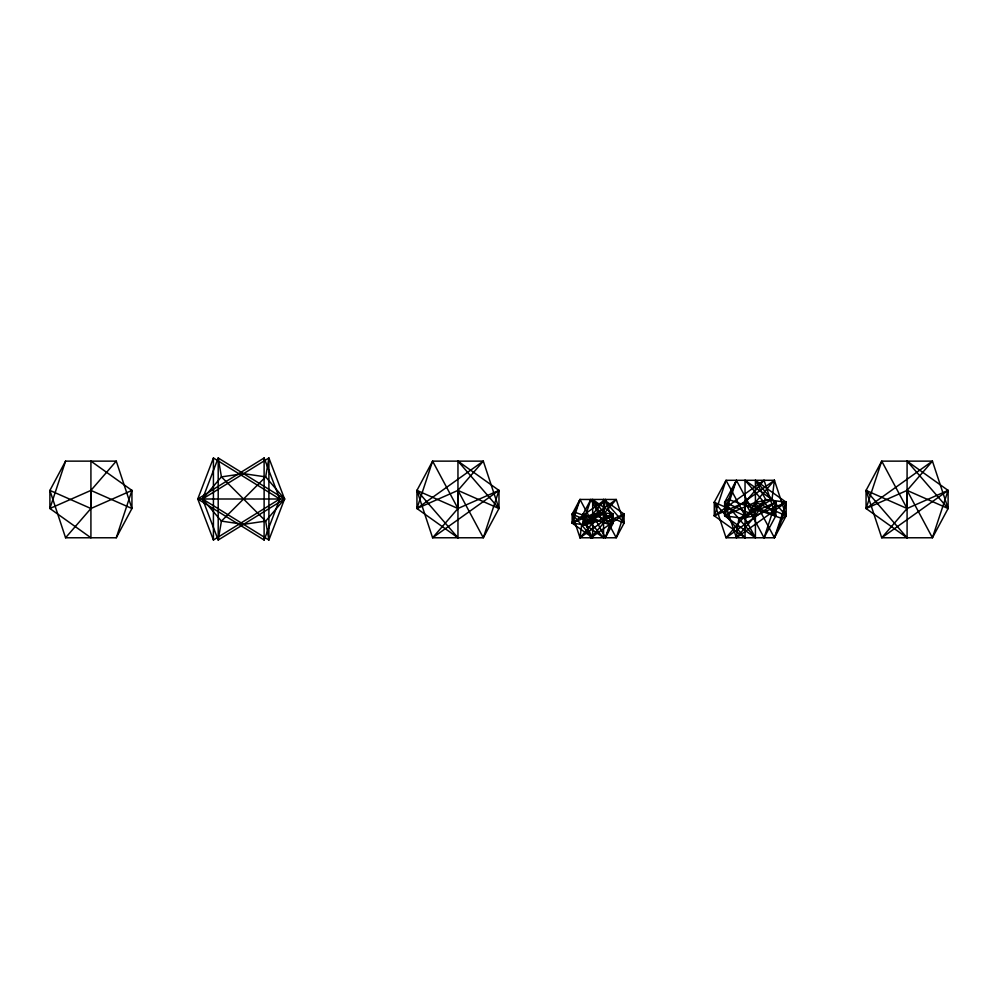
<?xml version="1.0" encoding="UTF-8"?>
<svg xmlns="http://www.w3.org/2000/svg" width="998" height="998" viewBox="0 0 998 998"><rect width="100%" height="100%" fill="white"/><g stroke="black" fill="none" stroke-linecap="round" stroke-linejoin="round"><path stroke-width="1.5" d="M213.422 540.018L197.754 499L264.121 457.982L279.789 499L213.422 540.018L213.422 457.982L279.789 499L264.121 540.018L197.754 499L213.422 457.982M264.121 540.018L264.121 457.982M498.975 490.417L432.608 537.772L457.957 508.506L457.957 461.138L498.975 490.417L498.975 508.506L483.306 537.772L432.608 537.772L416.939 490.417L432.608 461.138L483.306 461.138L498.975 508.506L457.957 490.417L416.939 508.506L416.939 490.417L457.957 508.506L498.975 490.417L483.306 537.772L457.957 490.417L483.306 461.138L416.939 508.506L457.957 537.772L457.957 490.417M603.565 523.139L603.565 499.462L624.074 514.095L624.074 523.139L616.24 537.772L580 537.772L572.166 514.095L580 499.462L616.24 499.462L624.074 523.139L603.565 514.095L583.057 523.139L583.057 514.095L590.891 499.462L603.565 523.139L590.891 537.772L583.057 514.095L603.565 523.139L624.074 514.095L616.24 537.772L603.565 514.095L616.24 499.462L583.057 523.139L603.565 537.772L603.565 514.095M581.622 524.998L592.675 523.139L613.184 514.095L613.184 523.139L605.349 537.772L592.675 514.095L605.349 499.462L613.184 523.139L610.576 524.998L605.349 537.772L613.184 514.095L592.675 499.462L592.675 537.772L572.166 523.139L572.166 514.095L574.786 512.224L580 499.462L592.675 523.139L580 537.772L581.622 524.998L603.74 512.224L605.349 499.462L572.166 523.139L585.838 524.998L599.511 512.224L613.184 514.095L610.576 524.998L574.786 512.224L572.166 523.139L592.675 514.095L603.74 512.224M775.808 502.256L726.033 537.772L745.044 515.816L745.044 480.3L775.808 502.256L775.808 515.816L764.056 537.772L745.044 502.256L764.056 480.3L775.808 515.816L745.044 502.256L714.281 515.816L714.281 502.256L726.033 480.3L774.423 480.3L786.175 515.816L774.423 537.772L726.033 537.772L714.281 502.256L745.044 515.816L775.808 502.256L764.056 537.772M738.819 518.611L755.411 515.816L786.175 502.256L786.175 515.816L782.257 518.611L774.423 537.772L755.411 502.256L774.423 480.3L772.003 499.462L738.819 518.611L736.399 537.772L786.175 502.256L755.411 480.3L755.411 537.772L724.648 515.816L724.648 502.256L736.399 480.3L755.411 515.816L736.399 537.772L724.648 502.256L728.565 499.462L736.399 480.3L724.648 515.816L745.157 518.611L765.666 499.462L786.175 502.256L782.257 518.611L728.565 499.462L724.648 515.816L755.411 502.256L772.003 499.462M948.1 490.417L881.733 537.772L907.082 508.506L907.082 461.138L948.1 490.417L948.1 508.506L932.431 537.772L881.733 537.772L866.064 490.417L881.733 461.138L932.431 461.138L948.1 508.506L907.082 490.417L866.064 508.506L866.064 490.417L907.082 508.506L948.1 490.417L932.431 537.772L907.082 490.417L932.431 461.138L866.064 508.506L907.082 537.772L907.082 490.417M65.569 461.138L49.9 508.506L90.918 537.772L90.918 490.417L116.267 461.138L131.936 508.506L116.267 537.772L65.569 537.772L49.9 490.417L65.569 461.138L116.267 461.138M116.267 537.772L131.936 490.417L90.918 461.138L90.918 508.506L65.569 537.772M416.939 508.506L432.608 461.138L457.957 508.506M572.166 523.139L580 499.462M583.057 523.139L590.891 499.462M745.044 502.256L745.044 537.772L714.281 515.816L726.033 480.3L745.044 515.816M774.423 537.772L786.175 502.256M866.064 508.506L881.733 461.138L907.082 508.506M284.567 499L268.899 540.018L202.532 499L218.2 457.982L284.567 499L265.668 521.118L243.549 524.349L221.431 521.118L202.532 499L221.431 476.882L243.549 473.651L265.668 476.882L284.567 499L218.2 540.018L202.532 499L268.899 457.982L284.567 499L197.754 499M580 537.772L613.184 514.095M590.891 537.772L624.074 514.095M714.281 515.816L764.056 480.3M724.648 515.816L774.423 480.3M907.082 461.138L948.1 508.506M866.064 490.417L907.082 537.772M745.044 480.3L775.808 515.816M714.281 502.256L745.044 537.772M603.565 499.462L624.074 523.139M583.057 514.095L603.565 537.772M457.957 461.138L498.975 508.506M416.939 490.417L457.957 537.772M131.936 490.417L131.936 508.506L90.918 490.417L49.9 508.506L49.9 490.417L90.918 508.506L131.936 490.417M221.431 521.118L218.2 540.018L218.2 457.982L221.431 476.882L265.668 521.118L268.899 540.018L268.899 457.982L265.668 476.882L221.431 521.118M592.675 514.095L585.838 524.998L592.675 537.772L572.166 514.095L592.675 523.139L599.511 512.224L592.675 499.462L613.184 523.139L592.675 514.095M755.411 502.256L745.157 518.611L755.411 537.772L724.648 502.256L755.411 515.816L765.666 499.462L755.411 480.3L786.175 515.816L755.411 502.256"/></g></svg>
